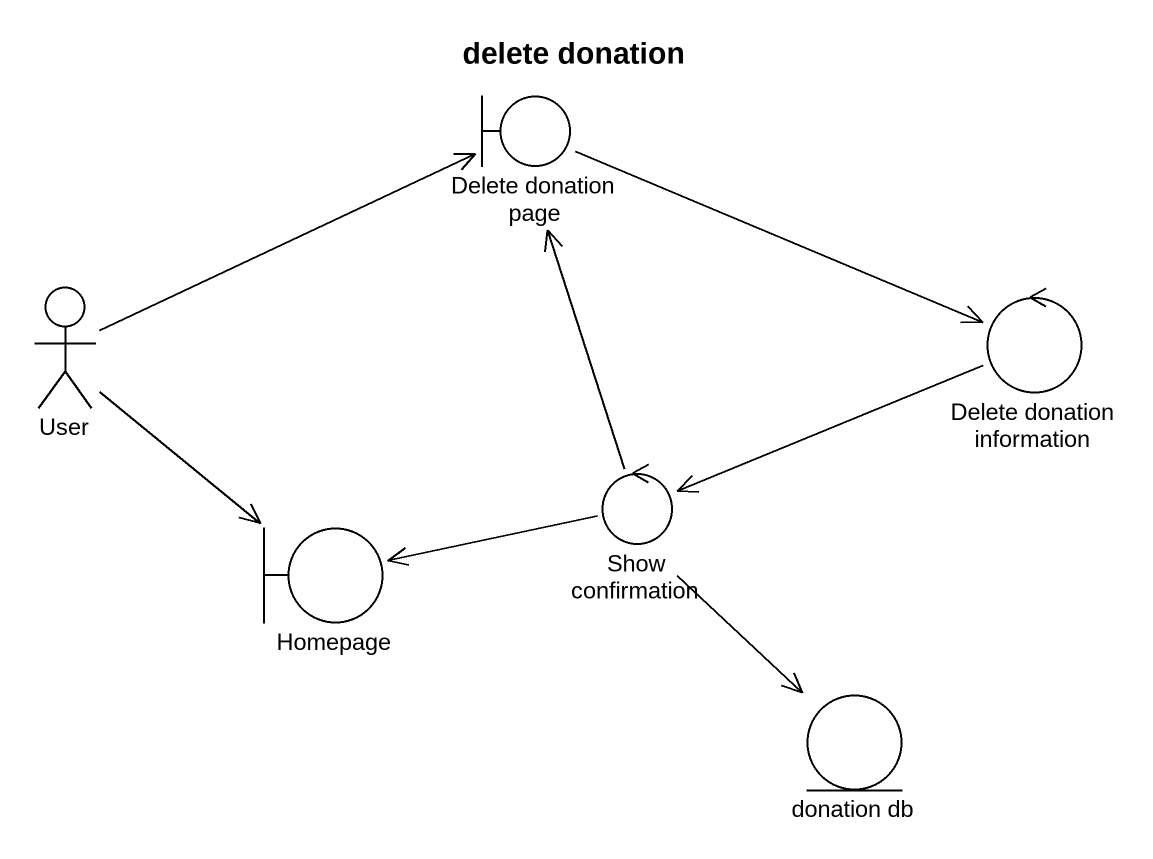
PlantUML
@startuml
title delete donation
boundary "Delete donation page" as Delete_donation_page
actor User
control "Delete donation information" as Delete_donation_information
control "Show confirmation" as Show_confirmation
boundary Homepage
entity "donation db" as donation_db
Delete_donation_page -right-> Delete_donation_information
User -right-> Delete_donation_page
User --> Homepage
Delete_donation_information -left-> Show_confirmation
Show_confirmation -up-> Delete_donation_page
Show_confirmation -left-> Homepage
Show_confirmation --> donation_db
@enduml
